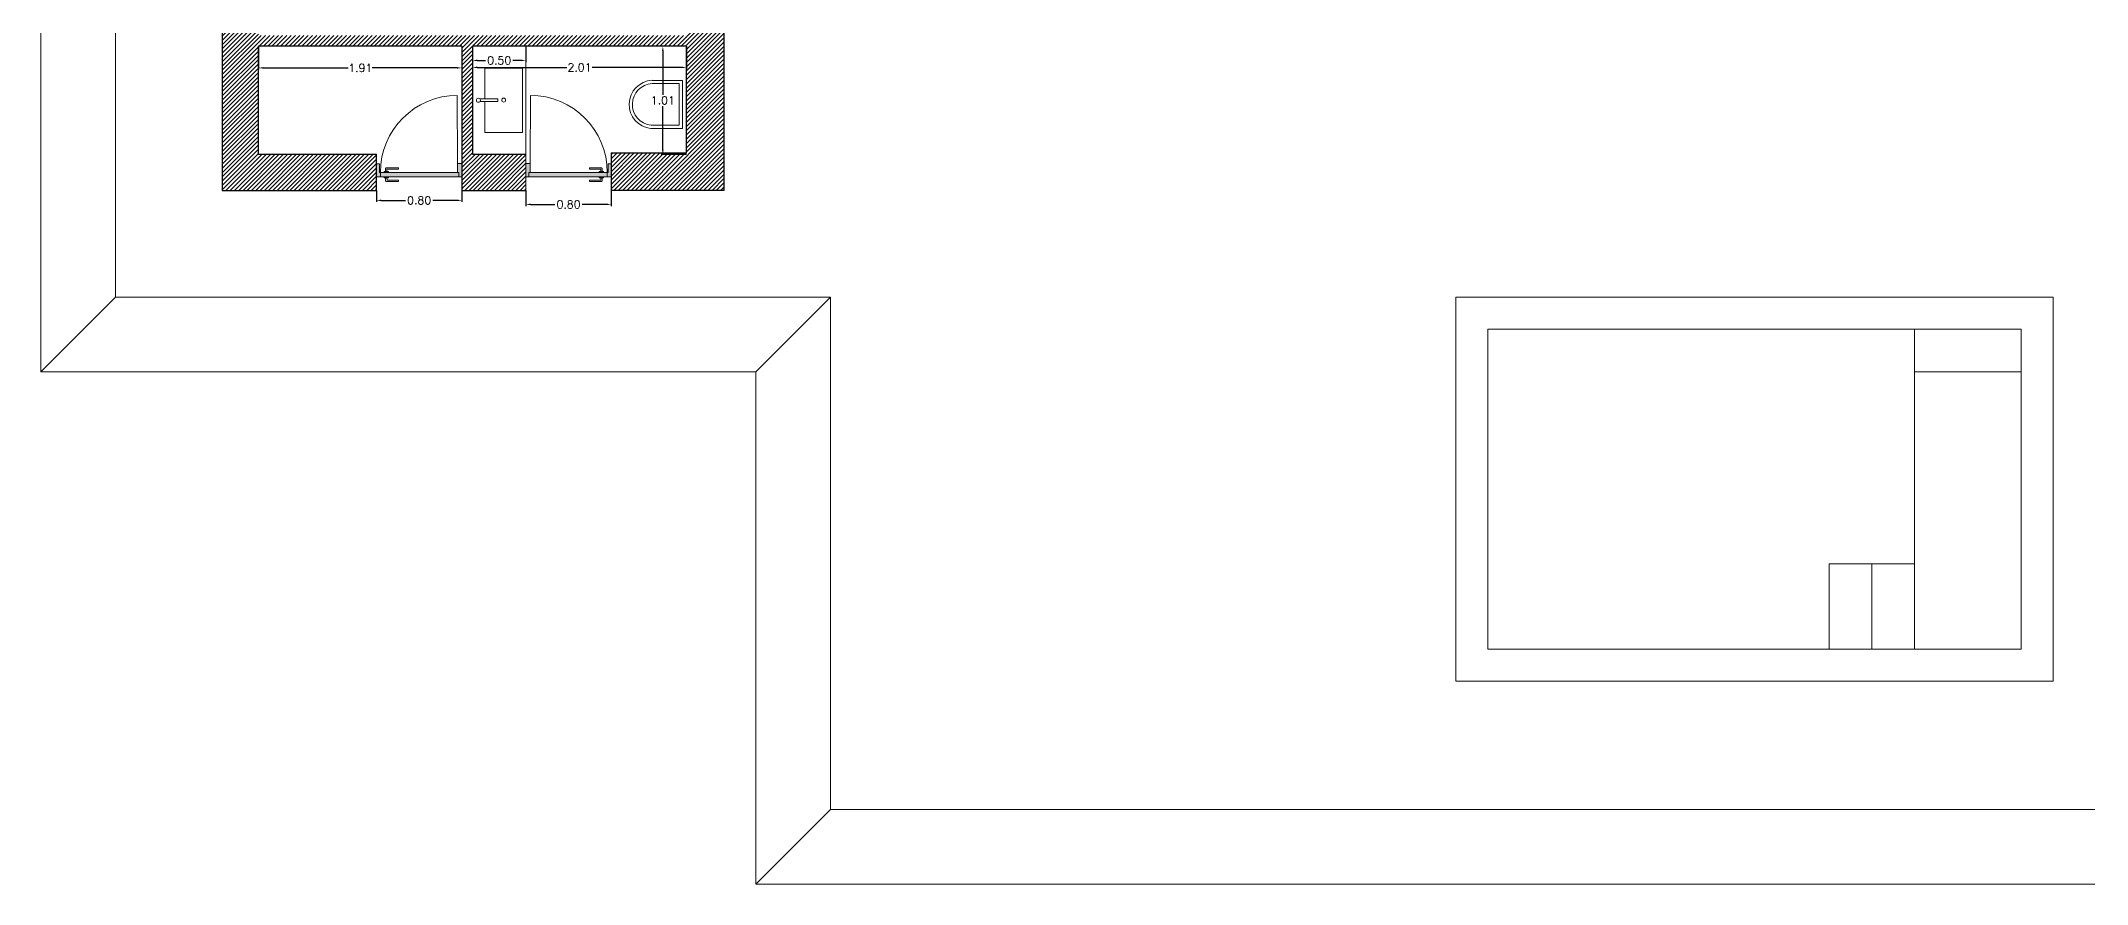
# Model space of a CAD drawing. Header units: millimetres. Extents: x 51 to 284, y 32 to 237.
# Drawn here: x 167.5 to 186.68, y 62.2 to 70.1 of the extents above; entities that cross this region are included whole.
import ezdxf

# ---------------------------------------------------------------- set-up
doc = ezdxf.new("R2010")
doc.units = ezdxf.units.MM
for name, color, linetype, lineweight in [('A_Nsc02', 5, 'Continuous', 9), ('detalle', 6, 'Continuous', 5), ('FUSTERIA', 2, 'Continuous', 15), ('MUR', 5, 'Continuous', 25), ('PROYECTADO', 1, 'Continuous', 18), ('somb. Muro', 251, 'Continuous', 15), ('sombreado', 253, 'Continuous', 13)]:
    doc.layers.add(name, color=color, linetype=linetype, lineweight=lineweight)
doc.layers.add('SS_VEGETACION', color=7, linetype='Continuous', true_color=0x8ba14f)
doc.styles.add('ROMANS', font='romans.shx')
doc.dimstyles.new('martacota1', dxfattribs={"dimscale": 0.3, "dimtxt": 0.15, "dimasz": 0.15, "dimexe": 0.05, "dimexo": 0, "dimgap": 0.05, "dimtad": 0, "dimtih": 1, "dimtoh": 1, "dimzin": 0, "dimdsep": 46, "dimtxsty": 'ROMANS', "dimcen": 0.05, "dimclrt": 7, "dimadec": 0, "dimazin": 0, "dimtfac": 0.1, "dimtix": 1, "dimtmove": 1, "dimatfit": 3, "dimfxl": 1, "dimtolj": 1, "dimtzin": 1, "dimarcsym": 0})

# ---------------------------------------------------------------- blocks, each defined once
blk = doc.blocks.new('*D62')
at = {"layer": 'Defpoints', "color": 0, "transparency": 16777216}
for p in [(173.55, 70.052), (173.329, 69.037), (173.55, 69.037)]:
    blk.add_point(p, dxfattribs=at)
at = {"layer": 'SS_VEGETACION', "color": 0, "lineweight": -2, "transparency": 16777216}
for p, q in [((173.55, 70.052), (173.314, 70.052)), ((173.329, 70.007), (173.329, 69.597)), ((173.329, 69.082), (173.329, 69.492)), ((173.55, 69.037), (173.314, 69.037))]:
    blk.add_line(p, q, dxfattribs=at)
at = {"layer": 'SS_VEGETACION', "color": 0, "transparency": 16777216}
for points in [[(173.321, 70.007), (173.336, 70.007), (173.329, 70.052)], [(173.321, 69.082), (173.336, 69.082), (173.329, 69.037)]]:
    blk.add_solid(points, dxfattribs=at)
at = {"layer": 'SS_VEGETACION', "color": 7, "transparency": 16777216, "insert": (173.329, 69.545), "char_height": 0.075, "attachment_point": 5, "style": 'ROMANS'}
blk.add_mtext('\\A1;1.01', dxfattribs=at)
blk = doc.blocks.new('*D63')
at = {"layer": 'Defpoints', "color": 0, "transparency": 16777216}
for p in [(169.54, 70.052), (171.445, 70.052), (171.445, 69.849)]:
    blk.add_point(p, dxfattribs=at)
at = {"layer": 'SS_VEGETACION', "color": 0, "lineweight": -2, "transparency": 16777216}
for p, q in [((169.54, 70.052), (169.54, 69.834)), ((171.445, 70.052), (171.445, 69.834)), ((169.585, 69.849), (170.379, 69.849)), ((171.4, 69.849), (170.606, 69.849))]:
    blk.add_line(p, q, dxfattribs=at)
at = {"layer": 'SS_VEGETACION', "color": 0, "transparency": 16777216}
for points in [[(169.585, 69.857), (169.585, 69.842), (169.54, 69.849)], [(171.4, 69.857), (171.4, 69.842), (171.445, 69.849)]]:
    blk.add_solid(points, dxfattribs=at)
at = {"layer": 'SS_VEGETACION', "color": 7, "transparency": 16777216, "insert": (170.493, 69.849), "char_height": 0.075, "attachment_point": 5, "style": 'ROMANS'}
blk.add_mtext('\\A1;1.91', dxfattribs=at)
blk = doc.blocks.new('*D64')
at = {"layer": 'Defpoints', "color": 0, "transparency": 16777216}
for p in [(171.545, 70.052), (173.55, 70.052), (173.55, 69.854)]:
    blk.add_point(p, dxfattribs=at)
at = {"layer": 'SS_VEGETACION', "color": 0, "lineweight": -2, "transparency": 16777216}
for p, q in [((171.545, 70.052), (171.545, 69.839)), ((173.55, 70.052), (173.55, 69.839)), ((171.59, 69.854), (172.429, 69.854)), ((173.505, 69.854), (172.666, 69.854))]:
    blk.add_line(p, q, dxfattribs=at)
at = {"layer": 'SS_VEGETACION', "color": 0, "transparency": 16777216}
for points in [[(171.59, 69.861), (171.59, 69.846), (171.545, 69.854)], [(173.505, 69.861), (173.505, 69.846), (173.55, 69.854)]]:
    blk.add_solid(points, dxfattribs=at)
at = {"layer": 'SS_VEGETACION', "color": 7, "transparency": 16777216, "insert": (172.548, 69.854), "char_height": 0.075, "attachment_point": 5, "style": 'ROMANS'}
blk.add_mtext('\\A1;2.01', dxfattribs=at)
blk = doc.blocks.new('*D65')
at = {"layer": 'Defpoints', "color": 0, "transparency": 16777216}
for p in [(171.545, 70.052), (172.045, 70.052), (172.045, 69.919)]:
    blk.add_point(p, dxfattribs=at)
at = {"layer": 'SS_VEGETACION', "color": 0, "lineweight": -2, "transparency": 16777216}
for p, q in [((171.545, 70.052), (171.545, 69.904)), ((172.045, 70.052), (172.045, 69.904)), ((171.59, 69.919), (171.666, 69.919)), ((172, 69.919), (171.924, 69.919))]:
    blk.add_line(p, q, dxfattribs=at)
at = {"layer": 'SS_VEGETACION', "color": 0, "transparency": 16777216}
for points in [[(171.59, 69.927), (171.59, 69.912), (171.545, 69.919)], [(172, 69.927), (172, 69.912), (172.045, 69.919)]]:
    blk.add_solid(points, dxfattribs=at)
at = {"layer": 'SS_VEGETACION', "color": 7, "transparency": 16777216, "insert": (171.795, 69.919), "char_height": 0.075, "attachment_point": 5, "style": 'ROMANS'}
blk.add_mtext('\\A1;0.50', dxfattribs=at)
blk = doc.blocks.new('*D66')
at = {"layer": 'Defpoints', "color": 0, "transparency": 16777216}
for p in [(170.645, 68.702), (171.445, 68.702), (171.445, 68.608)]:
    blk.add_point(p, dxfattribs=at)
at = {"layer": 'SS_VEGETACION', "color": 0, "lineweight": -2, "transparency": 16777216}
for p, q in [((170.645, 68.702), (170.645, 68.593)), ((171.445, 68.702), (171.445, 68.593)), ((170.69, 68.608), (170.916, 68.608)), ((171.4, 68.608), (171.174, 68.608))]:
    blk.add_line(p, q, dxfattribs=at)
at = {"layer": 'SS_VEGETACION', "color": 0, "transparency": 16777216}
for points in [[(170.69, 68.616), (170.69, 68.601), (170.645, 68.608)], [(171.4, 68.616), (171.4, 68.601), (171.445, 68.608)]]:
    blk.add_solid(points, dxfattribs=at)
at = {"layer": 'SS_VEGETACION', "color": 7, "transparency": 16777216, "insert": (171.045, 68.608), "char_height": 0.075, "attachment_point": 5, "style": 'ROMANS'}
blk.add_mtext('\\A1;0.80', dxfattribs=at)
blk = doc.blocks.new('*D67')
at = {"layer": 'Defpoints', "color": 0, "transparency": 16777216}
for p in [(172.045, 68.702), (172.845, 68.702), (172.845, 68.57)]:
    blk.add_point(p, dxfattribs=at)
at = {"layer": 'SS_VEGETACION', "color": 0, "lineweight": -2, "transparency": 16777216}
for p, q in [((172.045, 68.702), (172.045, 68.555)), ((172.845, 68.702), (172.845, 68.555)), ((172.09, 68.57), (172.316, 68.57)), ((172.8, 68.57), (172.574, 68.57))]:
    blk.add_line(p, q, dxfattribs=at)
at = {"layer": 'SS_VEGETACION', "color": 0, "transparency": 16777216}
for points in [[(172.09, 68.578), (172.09, 68.563), (172.045, 68.57)], [(172.8, 68.578), (172.8, 68.563), (172.845, 68.57)]]:
    blk.add_solid(points, dxfattribs=at)
at = {"layer": 'SS_VEGETACION', "color": 7, "transparency": 16777216, "insert": (172.445, 68.57), "char_height": 0.075, "attachment_point": 5, "style": 'ROMANS'}
blk.add_mtext('\\A1;0.80', dxfattribs=at)

msp = doc.modelspace()

# ---------------------------------------------------------------- hatches: boundary and pattern name
at = {"layer": 'somb. Muro'}
h = msp.add_hatch(dxfattribs=at)
h.set_pattern_fill('ANSI31', color=256, scale=0.0089)
h.set_pattern_definition([(45, (34.16921, 48.76775), (-0.01998107, 0.01998107), [])])
h.paths.add_polyline_path([(176, 81.502), (175.4, 81.502), (175.4, 81.152), (175.7, 81.152), (176, 81.152)])
h.paths.add_polyline_path([(179.58, 81.502), (177.94, 81.502), (177.94, 81.142), (179.58, 81.142)])
h.paths.add_polyline_path([(182.48, 81.503), (181.52, 81.502), (181.52, 81.152), (181.78, 81.152), (182.48, 81.152)])
h.paths.add_polyline_path([(186.099, 81.502), (183.38, 81.503), (183.38, 81.143), (184.2, 81.143), (184.2, 79.304), (182.48, 79.304), (182.48, 80.442), (182.38, 80.442), (182.38, 79.204), (184.95, 79.204), (184.95, 79.304), (184.3, 79.304), (184.3, 81.143), (185.75, 81.143), (185.75, 78.473), (186.1, 78.473)])
h.paths.add_polyline_path([(185.022, 75.252), (184.241, 75.252), (184.241, 74.902), (184.869, 74.902), (185.067, 74.691), (185.322, 74.929), (185.275, 74.98)])
h.paths.add_polyline_path([(182.301, 75.252), (181.52, 75.252), (181.52, 74.902), (182.301, 74.902)])
h.paths.add_polyline_path([(179.58, 75.252), (177.94, 75.252), (177.94, 74.992), (179.05, 74.992), (179.05, 74.902), (179.58, 74.902)])
h.paths.add_polyline_path([(179.05, 74.992), (177.94, 74.992), (177.94, 74.902), (179.05, 74.902)])
h.paths.add_polyline_path([(176, 75.252), (173.55, 75.252), (173.55, 72.118), (173.9, 72.118), (173.9, 72.652), (173.858, 72.652), (173.858, 74.992), (176, 74.992)])
h.paths.add_polyline_path([(176, 74.992), (173.858, 74.992), (173.858, 72.652), (173.9, 72.652), (173.9, 74.902), (176, 74.902)], flags=17)
h.paths.add_polyline_path([(169.54, 72.585), (170.44, 72.585), (170.44, 72.685), (169.2, 72.685), (169.2, 68.702), (170.645, 68.702), (170.645, 69.042), (169.54, 69.042), (169.54, 70.052), (171.445, 70.052), (171.445, 68.702), (172.045, 68.702), (172.045, 69.042), (171.545, 69.042), (171.545, 70.052), (173.55, 70.052), (173.55, 69.052), (172.845, 69.052), (172.845, 68.702), (173.9, 68.702), (173.9, 71.218), (173.55, 71.218), (173.55, 70.152), (169.54, 70.152)])
h.paths.add_polyline_path([(170.49, 77.152), (170.49, 77.502), (169.2, 77.502), (169.2, 76.142), (169.54, 76.142), (169.54, 77.152)])
h.paths.add_polyline_path([(171.99, 77.502), (171.99, 77.152), (173.549, 77.152), (173.55, 76.122), (173.65, 76.122), (173.65, 76.451), (174.085, 76.452), (174.085, 76.552), (174.049, 76.552), (173.65, 76.552), (173.65, 77.152), (173.948, 77.152), (173.947, 77.653), (173.6, 77.653), (173.6, 77.502)])
h.paths.add_polyline_path([(185.85, 77.573), (185.85, 76.504), (185.8, 76.504), (185.8, 77.573), (185.75, 77.573), (185.75, 76.504), (186.337, 75.875), (186.556, 76.079), (186.593, 76.113), (186.103, 76.639), (186.1, 77.573)])
h.paths.add_polyline_path([(173.96, 79.712), (173.6, 79.712), (173.6, 78.253), (173.948, 78.253), (173.948, 79.372), (174.955, 79.372), (174.955, 76.735), (174.955, 76.452), (175.055, 76.452), (175.055, 79.372), (175.7, 79.372), (175.7, 79.712), (175.6, 79.712)])
at = {"layer": 'sombreado', "transparency": 33554564}
h = msp.add_hatch(color=256, dxfattribs=at)
h.dxf.hatch_style = 1
h.paths.add_polyline_path([(171.445, 68.952), (171.404, 68.952), (171.404, 68.87), (171.417, 68.87), (171.417, 68.829), (171.445, 68.829)])
h.paths.add_polyline_path([(171.417, 68.87), (170.682, 68.869), (170.682, 68.828), (171.417, 68.829)])
h.paths.add_polyline_path([(170.673, 68.951), (170.645, 68.951), (170.645, 68.828), (170.645, 68.828), (170.682, 68.828), (170.682, 68.869), (170.679, 68.869), (170.673, 68.869)])
h = msp.add_hatch(color=256, dxfattribs=at)
h.dxf.hatch_style = 1
h.paths.add_polyline_path([(172.045, 68.952), (172.086, 68.952), (172.086, 68.87), (172.073, 68.87), (172.073, 68.829), (172.045, 68.829)])
h.paths.add_polyline_path([(172.073, 68.87), (172.808, 68.869), (172.808, 68.828), (172.073, 68.829)])
h.paths.add_polyline_path([(172.817, 68.951), (172.845, 68.951), (172.845, 68.828), (172.845, 68.828), (172.808, 68.828), (172.808, 68.869), (172.811, 68.869), (172.817, 68.869)])

# ---------------------------------------------------------------- linework, layer by layer
at = {"layer": 'A_Nsc02'}
msp.add_line((172.045, 69.042), (172.045, 68.702), dxfattribs=at)
at = {"layer": 'detalle'}
for p, q in [((173.229, 69.702), (173.483, 69.702)), ((173.483, 69.312), (173.483, 69.702)), ((171.404, 68.952), (171.402, 69.591)), ((172.086, 68.952), (172.088, 69.591)), ((173.483, 69.312), (173.218, 69.312))]:
    msp.add_line(p, q, dxfattribs=at)
msp.add_lwpolyline([(171.614, 69.558), (171.783, 69.558), (171.783, 69.535), (171.615, 69.535)], dxfattribs=at)
at = {"layer": 'detalle', "lineweight": 5}
for points in [[(170.758, 68.869), (170.758, 68.879), (170.717, 68.879), (170.717, 68.869)], [(172.732, 68.869), (172.732, 68.879), (172.773, 68.879), (172.773, 68.869)], [(170.758, 68.828), (170.758, 68.818), (170.717, 68.818), (170.717, 68.828)], [(172.732, 68.828), (172.732, 68.818), (172.773, 68.818), (172.773, 68.828)]]:
    msp.add_lwpolyline(points, dxfattribs=at)
for points in [[(170.731, 68.879), (170.731, 68.906, -0.414214), (170.737, 68.912), (170.85, 68.912), (170.85, 68.9), (170.743, 68.9), (170.743, 68.879)], [(172.759, 68.879), (172.759, 68.906, 0.414214), (172.753, 68.912), (172.64, 68.912), (172.64, 68.9), (172.747, 68.9), (172.747, 68.879)], [(170.731, 68.818), (170.731, 68.791, 0.414214), (170.737, 68.785), (170.85, 68.785), (170.85, 68.797), (170.744, 68.797), (170.743, 68.818)], [(172.759, 68.818), (172.759, 68.791, -0.414214), (172.753, 68.785), (172.64, 68.785), (172.64, 68.797), (172.747, 68.797), (172.747, 68.818)]]:
    msp.add_lwpolyline(points, format="xyb", dxfattribs=at)
at = {"layer": 'detalle'}
for centre in [(171.6, 69.546), (171.837, 69.547)]:
    msp.add_circle(centre, 0.0187, dxfattribs=at)
for centre, radius, start, end in [((173.239, 69.507), 0.196, 92.9816, 263.9064), ((171.404, 68.87), 0.722, 90.1309, 180.0811), ((172.086, 68.87), 0.722, 359.9189, 89.8691)]:
    msp.add_arc(centre, radius, start, end, dxfattribs=at)
at = {"layer": 'FUSTERIA'}
for p, q in [((172.045, 69.042), (172.045, 70.052)), ((173.228, 69.732), (173.513, 69.732)), ((173.513, 69.282), (173.513, 69.732)), ((173.513, 69.282), (173.216, 69.282))]:
    msp.add_line(p, q, dxfattribs=at)
at = {"layer": 'FUSTERIA', "lineweight": 5}
for p, q in [((170.673, 68.869), (171.417, 68.87)), ((172.817, 68.869), (172.073, 68.87)), ((170.673, 68.828), (171.417, 68.829)), ((172.817, 68.828), (172.073, 68.829))]:
    msp.add_line(p, q, dxfattribs=at)
at = {"layer": 'FUSTERIA'}
msp.add_lwpolyline([(171.661, 69.558), (171.661, 69.848), (172.014, 69.848), (172.014, 69.245), (171.661, 69.245), (171.661, 69.535)], dxfattribs=at)
at = {"layer": 'FUSTERIA', "lineweight": 5}
for points in [[(170.645, 68.828), (170.645, 68.828), (170.682, 68.828), (170.682, 68.869), (170.673, 68.869), (170.673, 68.951), (170.645, 68.951)], [(171.445, 68.829), (171.417, 68.829), (171.417, 68.87), (171.404, 68.87), (171.404, 68.952), (171.445, 68.952)], [(172.045, 68.829), (172.073, 68.829), (172.073, 68.87), (172.086, 68.87), (172.086, 68.952), (172.045, 68.952)], [(172.845, 68.828), (172.845, 68.828), (172.808, 68.828), (172.808, 68.869), (172.817, 68.869), (172.817, 68.951), (172.845, 68.951)]]:
    msp.add_lwpolyline(points, dxfattribs=at)
at = {"layer": 'FUSTERIA'}
msp.add_arc((173.239, 69.507), 0.226, 92.7763, 264.3262, dxfattribs=at)
at = {"layer": 'MUR'}
for p, q in [((169.2, 72.685), (169.2, 68.702)), ((173.9, 71.218), (173.9, 68.702)), ((171.445, 70.052), (169.54, 70.052)), ((169.54, 69.042), (169.54, 70.052)), ((171.445, 70.052), (171.445, 68.702)), ((173.55, 70.052), (171.545, 70.052)), ((171.545, 70.052), (171.545, 69.042)), ((173.55, 69.052), (173.55, 70.052)), ((169.54, 69.042), (170.645, 69.042)), ((170.645, 68.702), (170.645, 69.042)), ((171.545, 69.042), (172.045, 69.042)), ((172.845, 69.052), (172.845, 68.702)), ((172.845, 69.052), (173.55, 69.052)), ((169.2, 68.702), (170.645, 68.702)), ((171.445, 68.702), (172.045, 68.702)), ((173.9, 68.702), (172.845, 68.702))]:
    msp.add_line(p, q, dxfattribs=at)
at = {"layer": 'PROYECTADO', "ltscale": 0.05}
for p, q in [((168.2, 67.702), (167.5, 67.002)), ((174.2, 67.002), (174.9, 67.702)), ((174.2, 62.202), (174.9, 62.902))]:
    msp.add_line(p, q, dxfattribs=at)
at = {"layer": 'PROYECTADO'}
for p, q in [((185.06, 67.402), (185.06, 67.002)), ((185.06, 67.002), (186.06, 67.002)), ((184.26, 64.402), (184.26, 65.202)), ((184.26, 65.202), (185.06, 65.202)), ((184.66, 64.402), (184.66, 65.202))]:
    msp.add_line(p, q, dxfattribs=at)
at = {"layer": 'PROYECTADO', "ltscale": 0.05}
msp.add_lwpolyline([(173.96, 83.202), (171.9, 83.202), (171.9, 79.202), (167.5, 79.202), (167.5, 67.002), (174.2, 67.002), (174.2, 62.202), (190.321, 62.202), (190.321, 63.902), (190.321, 68.036), (196.325, 73.635), (187.404, 83.202), (176, 83.202)], dxfattribs=at)
at = {"layer": 'PROYECTADO', "ltscale": 0.03}
for points in [[(173.96, 82.502), (172.6, 82.502), (172.6, 78.502), (168.2, 78.502), (168.2, 67.702), (174.9, 67.702)], [(189.621, 68.34), (189.621, 63.902), (189.621, 62.902), (174.9, 62.902), (174.9, 67.702)]]:
    msp.add_lwpolyline(points, dxfattribs=at)
at = {"layer": 'PROYECTADO'}
for points in [[(180.76, 67.402), (180.76, 67.702), (186.36, 67.702), (186.36, 64.102), (180.76, 64.102), (180.76, 67.402)], [(181.06, 67.402), (186.06, 67.402), (186.06, 64.402), (181.06, 64.402), (181.06, 67.402)], [(185.06, 67.402), (185.06, 64.402)]]:
    msp.add_lwpolyline(points, dxfattribs=at)

# ---------------------------------------------------------------- dimensions: what is measured, and where the dimension line sits
at = {"layer": 'SS_VEGETACION', "transparency": 33554620}
for base, p1, p2, picture, middle in [((171.445005364, 69.849141609), (169.540005363, 70.051888782), (171.445005364, 70.051888782), '*D63', (170.492505364, 69.849141609)), ((173.550005364, 69.853529261), (171.545005364, 70.051888782), (173.550005364, 70.051888782), '*D64', (172.547505364, 69.853529261)), ((172.045, 69.919), (171.545, 70.052), (172.045, 70.052), '*D65', (171.795, 69.919)), ((171.445, 68.608), (170.645, 68.702), (171.445, 68.702), '*D66', (171.045, 68.608)), ((172.845, 68.57), (172.045, 68.702), (172.845, 68.702), '*D67', (172.445, 68.57))]:
    dim = msp.add_linear_dim(base=base, p1=p1, p2=p2, dimstyle='martacota1', override={"dimtxt": 0.25}, dxfattribs=at)
    dim.commit()
    dim.dimension.update_dxf_attribs({"geometry": picture, "text_midpoint": middle})
dim = msp.add_linear_dim(base=(173.3286, 69.0374), p1=(173.55, 70.0519), p2=(173.55, 69.0374), angle=90, dimstyle='martacota1', override={"dimtxt": 0.25}, dxfattribs=at)
dim.commit()
dim.dimension.update_dxf_attribs({"geometry": '*D62', "text_midpoint": (173.3286, 69.5446)})

doc.saveas('drawing.dxf')
